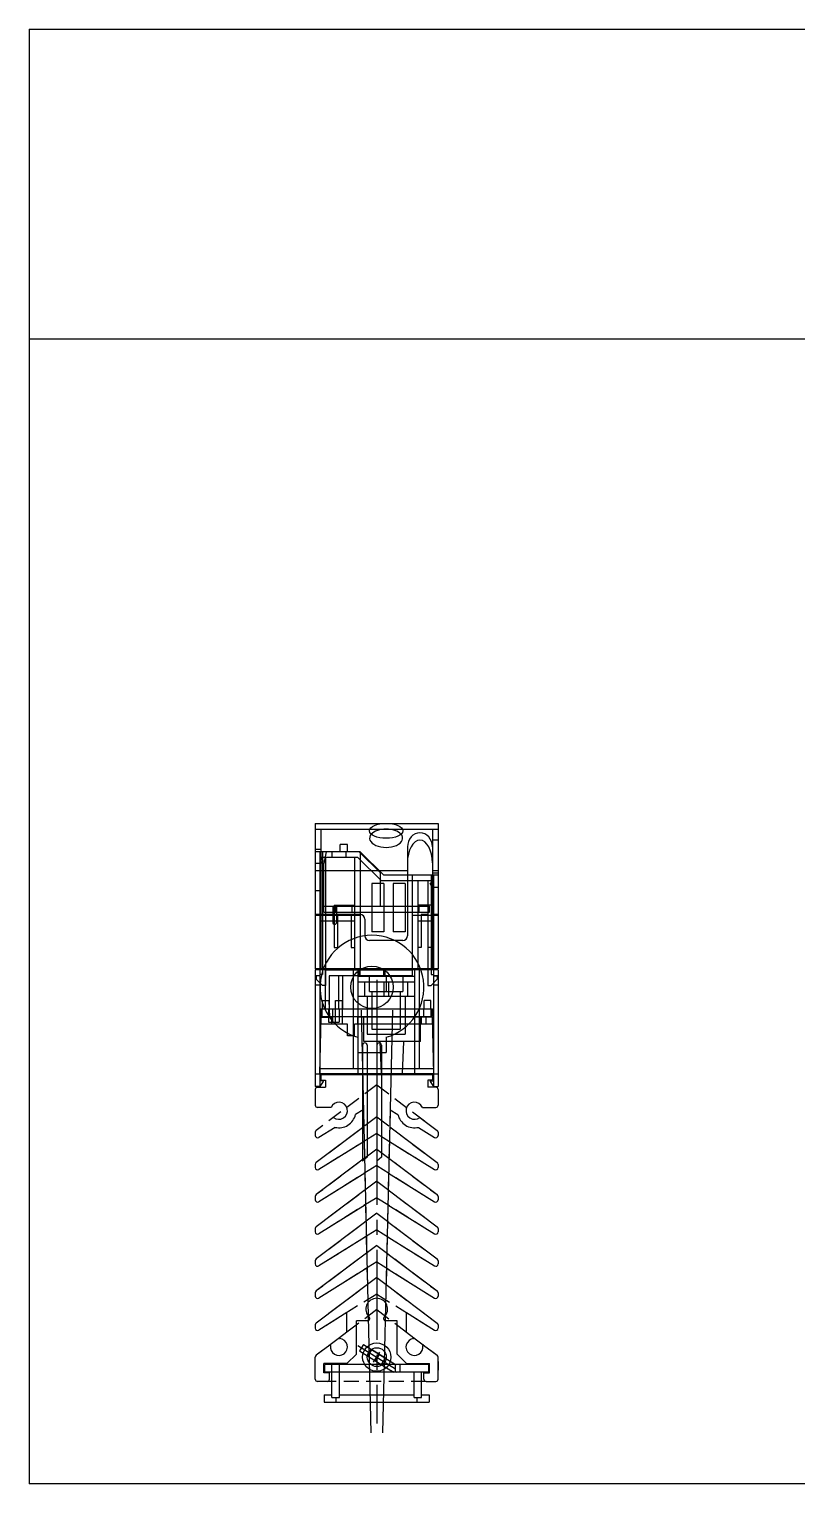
# Model space of a CAD drawing. Header units: millimetres. Extents: x 1406 to 2636, y 2148 to 2456.
# Drawn here: x 1406.2 to 1568.7, y 2147.7 to 2455.7 of the extents above; entities that cross this region are included whole.
import ezdxf

# ---------------------------------------------------------------- set-up
doc = ezdxf.new("R2010")
doc.units = ezdxf.units.MM
for name, pattern in [('CENTER', [50.8, 31.75, -6.35, 6.35, -6.35]), ('CENTER2', [28.575, 19.05, -3.175, 3.175, -3.175]), ('HIDDEN2', [4.7625, 3.175, -1.5875])]:
    doc.linetypes.add(name, pattern=pattern)
for name, color, linetype in [('Bus-Bar', 7, 'Continuous'), ('CASE-COVER', 7, 'Continuous'), ('CASE-상', 7, 'Continuous'), ('CASE-하', 7, 'Continuous'), ('CT', 7, 'Continuous'), ('DINRAIL', 5, 'Continuous'), ('PCB', 7, 'Continuous'), ('SCR', 7, 'Continuous'), ('단자대', 7, 'Continuous'), ('방열판', 7, 'Continuous'), ('스프링', 3, 'Continuous')]:
    doc.layers.add(name, color=color, linetype=linetype)

msp = doc.modelspace()

# ---------------------------------------------------------------- linework, layer by layer
at = {"color": 1}
msp.add_line((1406.218, 2455.699), (2635.997, 2455.699), dxfattribs=at)
at = {"color": 1, "ltscale": 10}
for p, q in [((1406.218, 2455.699), (1406.218, 2147.723)), ((2635.997, 2390.025), (1406.218, 2390.025)), ((2635.997, 2147.723), (1406.218, 2147.723))]:
    msp.add_line(p, q, dxfattribs=at)
at = {"color": 3, "linetype": 'CENTER2'}
msp.add_line((1479.768, 2254.416), (1479.768, 2160.513), dxfattribs=at)
at = {"layer": 'Bus-Bar', "color": 2, "ltscale": 10}
for p, q in [((1487.268, 2256.459), (1468.848, 2256.459)), ((1468.848, 2256.459), (1468.848, 2248.259)), ((1487.268, 2255.259), (1469.696, 2255.259)), ((1469.696, 2255.259), (1469.696, 2248.259)), ((1471.676, 2255.259), (1471.676, 2248.259)), ((1472.525, 2255.259), (1472.525, 2248.259)), ((1487.268, 2256.459), (1487.268, 2255.259)), ((1469.555, 2248.259), (1469.555, 2245.459)), ((1470.403, 2248.259), (1470.403, 2245.459)), ((1470.969, 2248.259), (1470.969, 2245.459)), ((1471.818, 2248.259), (1471.818, 2245.459))]:
    msp.add_line(p, q, dxfattribs=at)
at = {"layer": 'Bus-Bar', "color": 2}
for p, q in [((1476.268, 2255.259), (1476.268, 2256.459)), ((1481.268, 2255.259), (1481.268, 2256.459)), ((1468.848, 2248.259), (1470.403, 2248.259)), ((1470.969, 2248.259), (1471.818, 2248.259)), ((1471.818, 2248.259), (1472.525, 2248.259)), ((1469.555, 2245.459), (1471.818, 2245.459))]:
    msp.add_line(p, q, dxfattribs=at)
at = {"layer": 'CASE-COVER', "color": 3, "ltscale": 10}
for p, q in [((1466.768, 2287.559), (1492.768, 2287.559)), ((1466.768, 2287.559), (1466.768, 2268.259)), ((1466.768, 2286.359), (1492.768, 2286.359)), ((1467.968, 2286.359), (1467.968, 2268.259)), ((1491.568, 2286.359), (1491.568, 2282.577)), ((1492.768, 2287.559), (1492.768, 2268.259)), ((1486.268, 2282.577), (1486.268, 2263.759)), ((1491.568, 2284.059), (1492.768, 2284.059)), ((1491.568, 2282.577), (1491.568, 2268.259)), ((1466.768, 2282.059), (1467.968, 2282.059)), ((1467.968, 2279.059), (1466.768, 2279.059)), ((1468.468, 2279.709), (1467.968, 2280.359)), ((1468.468, 2279.709), (1467.968, 2279.059)), ((1466.768, 2277.559), (1486.268, 2277.559)), ((1491.568, 2277.559), (1492.768, 2277.559)), ((1491.568, 2277.059), (1492.768, 2277.059)), ((1491.068, 2274.709), (1491.568, 2275.359)), ((1491.068, 2274.709), (1491.568, 2274.059)), ((1491.568, 2274.059), (1492.768, 2274.059)), ((1477.268, 2267.259), (1477.268, 2263.759))]:
    msp.add_line(p, q, dxfattribs=at)
at = {"layer": 'CASE-COVER', "color": 3}
for p, q in [((1467.968, 2273.259), (1466.768, 2273.259)), ((1476.268, 2268.259), (1466.768, 2268.259)), ((1492.768, 2268.259), (1491.568, 2268.259)), ((1485.268, 2262.759), (1478.268, 2262.759))]:
    msp.add_line(p, q, dxfattribs=at)
at = {"layer": 'CASE-COVER', "color": 3, "ltscale": 10}
for centre, start, end in [((1476.268, 2267.259), 0, 90), ((1485.268, 2263.759), 270, 0)]:
    msp.add_arc(centre, 1, start, end, dxfattribs=at)
at = {"layer": 'CASE-COVER', "color": 3}
msp.add_arc((1478.268, 2263.759), 1, 180, 270, dxfattribs=at)
for centre, major_axis, ratio, start_param, end_param in [((1481.768, 2284.414), (-3.5, 0), 0.5543743, -0.4591593, 3.600752), ((1481.768, 2284.414), (3.5, 0), 0.5543743, 0.4591593, 2.6824333), ((1488.918, 2282.577), (0, 2.982), 0.8885815, 4.712389, 7.8539816), ((1488.918, 2279.177), (0, 4.82), 0.5498471, 4.712389, 7.8539816)]:
    msp.add_ellipse(centre, major_axis=major_axis, ratio=ratio, start_param=start_param, end_param=end_param, dxfattribs=at)
msp.add_ellipse((1481.768, 2285.974), major_axis=(-3.5, 0), ratio=0.4515754, dxfattribs=at)
at = {"layer": 'CASE-상', "color": 2, "ltscale": 10}
for p, q in [((1466.768, 2281.559), (1466.768, 2256.759)), ((1467.768, 2281.559), (1467.768, 2256.759)), ((1467.968, 2280.359), (1467.968, 2256.759)), ((1468.268, 2281.559), (1468.268, 2255.559)), ((1468.968, 2280.359), (1468.968, 2256.759)), ((1470.268, 2281.559), (1470.268, 2280.359)), ((1473.268, 2281.559), (1473.268, 2280.359)), ((1475.068, 2280.359), (1475.068, 2256.759)), ((1476.268, 2281.559), (1476.268, 2256.759)), ((1487.268, 2276.559), (1487.268, 2256.759)), ((1491.268, 2276.559), (1491.268, 2255.559)), ((1491.766, 2276.559), (1491.768, 2256.559)), ((1492.766, 2276.559), (1492.768, 2256.759)), ((1481.268, 2274.859), (1481.268, 2264.559)), ((1488.468, 2275.359), (1488.468, 2256.759)), ((1490.568, 2275.359), (1490.568, 2256.759)), ((1491.566, 2275.359), (1491.568, 2256.759)), ((1470.768, 2270.259), (1470.768, 2261.259)), ((1471.468, 2268.259), (1471.468, 2261.259)), ((1474.368, 2268.259), (1474.368, 2261.259)), ((1489.168, 2268.259), (1489.168, 2261.259)), ((1466.968, 2255.259), (1466.968, 2254.556)), ((1467.768, 2256.759), (1467.768, 2255.259)), ((1468.968, 2256.759), (1468.968, 2253.259)), ((1490.568, 2256.759), (1490.568, 2253.259)), ((1491.768, 2256.759), (1491.768, 2255.259)), ((1492.568, 2255.259), (1492.568, 2254.556))]:
    msp.add_line(p, q, dxfattribs=at)
at = {"layer": 'CASE-상', "color": 2}
for p, q in [((1476.268, 2281.559), (1466.768, 2281.559)), ((1475.771, 2280.359), (1467.968, 2280.359)), ((1480.771, 2275.359), (1475.771, 2280.359)), ((1481.268, 2276.559), (1476.268, 2281.559)), ((1492.766, 2276.559), (1481.268, 2276.559)), ((1478.768, 2274.859), (1478.768, 2264.559)), ((1481.268, 2274.859), (1478.768, 2274.859)), ((1491.566, 2275.359), (1480.771, 2275.359)), ((1483.268, 2274.859), (1483.268, 2264.559)), ((1485.768, 2274.859), (1483.268, 2274.859)), ((1485.768, 2274.859), (1485.768, 2264.559)), ((1470.768, 2270.259), (1475.068, 2270.259)), ((1491.268, 2270.259), (1488.468, 2270.259)), ((1476.268, 2268.06), (1466.768, 2268.059)), ((1475.068, 2266.86), (1467.968, 2266.859)), ((1471.468, 2268.259), (1474.368, 2268.259)), ((1492.767, 2268.06), (1487.268, 2268.06)), ((1491.567, 2266.86), (1488.468, 2266.86)), ((1490.568, 2268.259), (1489.168, 2268.259)), ((1481.268, 2264.559), (1478.768, 2264.559)), ((1485.768, 2264.559), (1483.268, 2264.559)), ((1470.768, 2261.259), (1471.468, 2261.259)), ((1474.368, 2261.259), (1475.068, 2261.259)), ((1489.168, 2261.259), (1488.468, 2261.259)), ((1491.268, 2261.259), (1490.568, 2261.259)), ((1492.768, 2256.759), (1466.768, 2256.759)), ((1467.768, 2255.259), (1466.968, 2255.259)), ((1468.268, 2253.259), (1466.968, 2254.559)), ((1468.268, 2255.559), (1467.768, 2255.559)), ((1491.268, 2255.559), (1491.768, 2255.559)), ((1491.268, 2253.259), (1492.568, 2254.559)), ((1491.768, 2255.259), (1492.568, 2255.259)), ((1468.968, 2253.259), (1468.268, 2253.259)), ((1490.568, 2253.259), (1491.268, 2253.259))]:
    msp.add_line(p, q, dxfattribs=at)
at = {"layer": 'CASE-하', "color": 5}
for p, q in [((1492.768, 2256.559), (1466.768, 2256.559)), ((1466.768, 2255.359), (1467.768, 2255.359)), ((1474.768, 2256.559), (1474.768, 2235.559)), ((1475.768, 2256.559), (1475.768, 2234.559)), ((1487.768, 2255.159), (1475.768, 2255.159)), ((1476.068, 2256.559), (1476.068, 2255.159)), ((1478.268, 2251.959), (1478.268, 2255.159)), ((1481.468, 2256.559), (1481.468, 2255.159)), ((1481.768, 2255.159), (1481.768, 2251.959)), ((1485.267, 2255.159), (1485.267, 2251.959)), ((1487.768, 2256.559), (1487.768, 2234.559)), ((1488.768, 2256.559), (1488.768, 2235.559)), ((1491.768, 2255.359), (1492.768, 2255.359)), ((1466.768, 2253.359), (1467.768, 2253.359)), ((1487.768, 2253.959), (1475.768, 2253.959)), ((1477.268, 2250.959), (1477.268, 2253.959)), ((1478.268, 2251.959), (1485.267, 2251.959)), ((1478.767, 2251.959), (1478.767, 2243.959)), ((1481.268, 2253.959), (1481.268, 2250.959)), ((1482.268, 2253.959), (1482.268, 2250.959)), ((1484.767, 2251.959), (1484.767, 2243.959)), ((1486.267, 2253.959), (1486.267, 2250.959)), ((1491.768, 2253.359), (1492.768, 2253.359)), ((1475.768, 2250.959), (1477.268, 2250.959)), ((1477.268, 2250.959), (1486.267, 2250.959)), ((1477.767, 2250.959), (1477.767, 2242.959)), ((1485.767, 2250.959), (1485.767, 2242.959)), ((1486.267, 2250.959), (1487.768, 2250.959)), ((1477.767, 2242.959), (1485.767, 2242.959)), ((1478.767, 2243.959), (1484.767, 2243.959)), ((1466.768, 2234.559), (1467.768, 2234.559)), ((1474.768, 2235.559), (1467.768, 2235.559)), ((1491.768, 2234.559), (1467.768, 2234.559)), ((1468.381, 2233.059), (1467.768, 2233.059)), ((1488.768, 2235.559), (1474.768, 2235.559)), ((1491.768, 2235.559), (1488.768, 2235.559)), ((1491.154, 2233.059), (1491.768, 2233.059)), ((1491.768, 2234.559), (1492.768, 2234.559)), ((1467.768, 2231.859), (1466.768, 2231.859)), ((1491.768, 2231.859), (1492.768, 2231.859))]:
    msp.add_line(p, q, dxfattribs=at)
at = {"layer": 'CASE-하', "color": 5, "ltscale": 10}
for p, q in [((1466.768, 2256.559), (1466.768, 2231.859)), ((1467.768, 2256.559), (1467.768, 2234.559)), ((1491.768, 2256.559), (1491.768, 2234.559)), ((1492.768, 2256.559), (1492.768, 2231.859)), ((1467.768, 2234.559), (1467.768, 2231.859)), ((1468.464, 2232.904), (1467.768, 2231.859)), ((1491.071, 2232.904), (1491.768, 2231.859)), ((1491.768, 2234.559), (1491.768, 2231.859))]:
    msp.add_line(p, q, dxfattribs=at)
for centre, start, end in [((1468.381, 2232.959), 326.30993, 90), ((1491.154, 2232.959), 90, 213.69007)]:
    msp.add_arc(centre, 0.1, start, end, dxfattribs=at)
at = {"layer": 'CT', "color": 1}
for p, q in [((1475.767, 2242.276), (1475.767, 2239.079)), ((1481.767, 2242.276), (1481.767, 2239.079)), ((1475.767, 2239.079), (1481.767, 2239.079)), ((1476.767, 2240.58), (1476.767, 2216.027)), ((1477.767, 2240.58), (1477.767, 2216.865)), ((1479.767, 2240.58), (1479.767, 2216.027)), ((1480.767, 2240.58), (1480.767, 2216.865)), ((1477.767, 2216.865), (1476.767, 2216.027)), ((1480.767, 2216.865), (1479.767, 2216.027))]:
    msp.add_line(p, q, dxfattribs=at)
msp.add_circle((1478.767, 2252.859), 4.5, dxfattribs=at)
for centre, radius, start, end in [((1478.767, 2252.859), 11, 285.82662, 254.17338), ((1477.267, 2240.58), 0.5, 0, 180), ((1480.267, 2240.58), 0.5, 0, 180)]:
    msp.add_arc(centre, radius, start, end, dxfattribs=at)
at = {"layer": 'DINRAIL', "color": 1, "linetype": 'CENTER'}
for p, q in [((1475.796, 2177.047), (1483.768, 2172.066)), ((1479.121, 2173.499), (1480.443, 2175.614))]:
    msp.add_line(p, q, dxfattribs=at)
at = {"layer": 'DINRAIL'}
for p, q in [((1476.983, 2177.249), (1476.135, 2175.892)), ((1476.135, 2175.892), (1483.309, 2171.409)), ((1476.983, 2177.249), (1483.768, 2173.009)), ((1481.732, 2174.281), (1478.679, 2176.189)), ((1479.528, 2173.772), (1480.375, 2175.129)), ((1468.768, 2171.409), (1468.768, 2173.009)), ((1490.768, 2173.009), (1468.768, 2173.009)), ((1490.768, 2171.409), (1468.768, 2171.409)), ((1470.268, 2166.009), (1470.268, 2173.009)), ((1471.868, 2166.009), (1471.868, 2173.009)), ((1487.668, 2166.009), (1487.668, 2171.409)), ((1489.268, 2166.009), (1489.268, 2171.409)), ((1490.768, 2171.409), (1490.768, 2173.009)), ((1468.668, 2166.609), (1470.268, 2166.609)), ((1468.668, 2166.609), (1468.668, 2165.009)), ((1470.268, 2166.009), (1471.868, 2166.009)), ((1471.169, 2165.009), (1471.169, 2166.009)), ((1471.868, 2166.609), (1487.668, 2166.609)), ((1487.668, 2166.009), (1489.268, 2166.009)), ((1488.366, 2165.009), (1488.366, 2166.009)), ((1489.268, 2166.609), (1490.867, 2166.609)), ((1490.867, 2166.609), (1490.867, 2165.009)), ((1468.668, 2165.009), (1490.867, 2165.009))]:
    msp.add_line(p, q, dxfattribs=at)
at = {"layer": 'DINRAIL', "color": 4}
for p, q in [((1477.918, 2174.778), (1478.766, 2176.135)), ((1480.8, 2172.977), (1481.647, 2174.334)), ((1484.768, 2171.409), (1484.768, 2173.009))]:
    msp.add_line(p, q, dxfattribs=at)
at = {"layer": 'DINRAIL', "color": 1}
msp.add_line((1483.768, 2171.409), (1483.768, 2173.009), dxfattribs=at)
at = {"layer": 'DINRAIL'}
for radius in [2.1, 0.5]:
    msp.add_arc((1483.911, 2173.509), radius, 238, 270, dxfattribs=at)
at = {"layer": 'PCB', "color": 1}
for p, q in [((1468.568, 2268.759), (1468.568, 2270.059)), ((1468.568, 2270.059), (1490.968, 2270.059)), ((1471.068, 2268.759), (1471.068, 2270.059)), ((1474.568, 2268.759), (1474.568, 2270.059)), ((1488.768, 2268.759), (1488.768, 2270.059)), ((1490.968, 2268.759), (1490.968, 2270.059)), ((1468.568, 2268.759), (1490.968, 2268.759)), ((1467.968, 2246.659), (1467.968, 2248.259)), ((1467.968, 2248.259), (1491.568, 2248.259)), ((1491.568, 2246.659), (1491.568, 2248.259)), ((1467.968, 2246.659), (1491.568, 2246.659))]:
    msp.add_line(p, q, dxfattribs=at)
at = {"layer": 'SCR', "color": 3, "ltscale": 10}
for p, q in [((1468.218, 2246.559), (1468.318, 2250.059)), ((1468.318, 2250.059), (1469.718, 2250.059)), ((1469.818, 2246.559), (1469.718, 2250.059)), ((1471.018, 2250.059), (1472.518, 2250.059)), ((1471.018, 2245.059), (1471.018, 2250.059)), ((1472.518, 2245.059), (1472.518, 2250.059)), ((1489.718, 2246.559), (1489.818, 2250.059)), ((1491.218, 2250.059), (1489.818, 2250.059)), ((1491.318, 2246.559), (1491.218, 2250.059)), ((1467.768, 2234.559), (1467.996, 2246.559)), ((1467.996, 2246.559), (1470.268, 2246.559)), ((1470.268, 2245.059), (1470.268, 2246.559)), ((1490.268, 2246.559), (1475.768, 2246.559)), ((1475.768, 2245.059), (1475.768, 2246.559)), ((1477.018, 2241.359), (1477.018, 2246.559)), ((1489.018, 2241.359), (1489.018, 2246.559)), ((1491.539, 2246.559), (1489.268, 2246.559)), ((1489.268, 2245.059), (1489.268, 2246.559)), ((1490.268, 2245.059), (1490.268, 2246.559)), ((1491.539, 2246.559), (1491.768, 2234.559)), ((1473.568, 2245.059), (1467.968, 2245.059)), ((1473.568, 2245.059), (1467.968, 2245.059)), ((1473.568, 2242.559), (1473.568, 2245.059)), ((1475.068, 2242.559), (1473.568, 2242.559)), ((1491.568, 2245.059), (1475.068, 2245.059)), ((1491.568, 2245.059), (1475.068, 2245.059)), ((1475.068, 2242.559), (1475.068, 2245.059)), ((1489.018, 2241.359), (1477.018, 2241.359)), ((1480.818, 2234.559), (1480.518, 2241.359)), ((1485.218, 2234.559), (1485.518, 2241.359)), ((1491.768, 2234.559), (1467.768, 2234.559))]:
    msp.add_line(p, q, dxfattribs=at)
at = {"layer": '단자대', "color": 5}
for p, q in [((1473.568, 2283.059), (1472.068, 2283.059)), ((1472.068, 2281.559), (1472.068, 2283.059)), ((1473.568, 2281.559), (1473.568, 2283.059)), ((1469.068, 2281.559), (1468.568, 2279.059)), ((1468.568, 2270.059), (1468.568, 2279.059)), ((1476.068, 2281.559), (1469.068, 2281.559)), ((1480.568, 2277.059), (1476.068, 2281.559)), ((1480.568, 2270.059), (1480.568, 2277.059)), ((1468.568, 2270.059), (1480.568, 2270.059)), ((1470.468, 2270.059), (1470.468, 2266.559)), ((1471.268, 2270.059), (1471.268, 2266.559))]:
    msp.add_line(p, q, dxfattribs=at)
msp.add_arc((1470.868, 2266.559), 0.4, 180, 0, dxfattribs=at)
at = {"layer": '방열판', "color": 3}
for p, q in [((1476.455, 2247.976), (1478.518, 2158.549)), ((1483.081, 2247.976), (1481.017, 2158.549))]:
    msp.add_line(p, q, dxfattribs=at)
at = {"layer": '방열판'}
for p, q in [((1467.968, 2234.309), (1467.968, 2233.309)), ((1468.068, 2234.409), (1491.468, 2234.409)), ((1468.068, 2233.209), (1468.968, 2233.209)), ((1468.968, 2233.209), (1468.968, 2231.709)), ((1491.468, 2233.209), (1490.568, 2233.209)), ((1490.568, 2233.209), (1490.568, 2231.709)), ((1491.568, 2234.309), (1491.568, 2233.309)), ((1466.768, 2231.209), (1466.768, 2227.909)), ((1467.268, 2231.709), (1468.968, 2231.709)), ((1492.268, 2231.709), (1490.568, 2231.709)), ((1492.768, 2231.209), (1492.768, 2227.909)), ((1470.109, 2227.409), (1467.268, 2227.409)), ((1476.935, 2226.94), (1475.276, 2225.903)), ((1476.935, 2226.94), (1477.018, 2223.338)), ((1482.6, 2226.94), (1482.517, 2223.338)), ((1482.6, 2226.94), (1484.259, 2225.903)), ((1489.426, 2227.409), (1492.268, 2227.409)), ((1488.911, 2225.319), (1492.569, 2222.563)), ((1466.768, 2222.164), (1466.768, 2221.488)), ((1477.018, 2223.338), (1466.967, 2215.763)), ((1470.955, 2223.202), (1467.533, 2221.064)), ((1470.955, 2223.202), (1467.533, 2221.064)), ((1482.517, 2223.338), (1492.569, 2215.763)), ((1488.581, 2223.202), (1492.003, 2221.064)), ((1492.768, 2222.164), (1492.768, 2221.488)), ((1477.09, 2220.236), (1467.533, 2214.264)), ((1477.09, 2220.236), (1477.173, 2216.654)), ((1482.445, 2220.236), (1482.362, 2216.654)), ((1482.445, 2220.236), (1492.003, 2214.264)), ((1466.768, 2215.364), (1466.768, 2214.688)), ((1477.173, 2216.654), (1466.967, 2208.963)), ((1482.362, 2216.654), (1492.569, 2208.963)), ((1492.768, 2215.364), (1492.768, 2214.688)), ((1477.245, 2213.533), (1467.533, 2207.464)), ((1477.245, 2213.533), (1477.327, 2209.97)), ((1482.29, 2213.533), (1482.208, 2209.97)), ((1482.29, 2213.533), (1492.003, 2207.464)), ((1466.768, 2208.564), (1466.768, 2207.888)), ((1477.327, 2209.97), (1466.967, 2202.163)), ((1482.208, 2209.97), (1492.569, 2202.163)), ((1492.768, 2208.564), (1492.768, 2207.888)), ((1477.399, 2206.83), (1467.533, 2200.664)), ((1477.399, 2206.83), (1477.481, 2203.286)), ((1482.136, 2206.83), (1482.054, 2203.286)), ((1482.136, 2206.83), (1492.003, 2200.664)), ((1477.481, 2203.286), (1466.967, 2195.363)), ((1482.054, 2203.286), (1492.569, 2195.363)), ((1466.768, 2201.764), (1466.768, 2201.088)), ((1477.554, 2200.126), (1467.533, 2193.864)), ((1477.554, 2200.126), (1477.635, 2196.603)), ((1481.981, 2200.126), (1481.9, 2196.603)), ((1481.981, 2200.126), (1492.003, 2193.864)), ((1492.768, 2201.764), (1492.768, 2201.088)), ((1477.635, 2196.603), (1466.967, 2188.563)), ((1481.9, 2196.603), (1492.569, 2188.563)), ((1466.768, 2194.964), (1466.768, 2194.288)), ((1477.709, 2193.423), (1467.533, 2187.064)), ((1477.709, 2193.423), (1477.79, 2189.919)), ((1481.826, 2193.423), (1481.746, 2189.919)), ((1481.826, 2193.423), (1492.003, 2187.064)), ((1492.768, 2194.964), (1492.768, 2194.288)), ((1477.79, 2189.919), (1466.967, 2181.763)), ((1481.746, 2189.919), (1492.569, 2181.763)), ((1466.768, 2188.164), (1466.768, 2187.488)), ((1492.768, 2188.164), (1492.768, 2187.488)), ((1473.468, 2183.973), (1467.533, 2180.264)), ((1473.468, 2179.862), (1473.468, 2183.973)), ((1486.068, 2179.862), (1486.068, 2183.973)), ((1486.068, 2183.973), (1492.003, 2180.264)), ((1466.768, 2181.364), (1466.768, 2180.688)), ((1475.468, 2175.209), (1475.468, 2182.209)), ((1477.808, 2182.209), (1475.468, 2182.209)), ((1484.068, 2182.209), (1481.727, 2182.209)), ((1484.068, 2175.209), (1484.068, 2182.209)), ((1492.768, 2181.364), (1492.768, 2180.688)), ((1473.468, 2179.862), (1471.899, 2178.68)), ((1486.068, 2179.862), (1487.637, 2178.68)), ((1466.768, 2169.909), (1466.768, 2174.564)), ((1469.838, 2177.127), (1466.967, 2174.963)), ((1473.468, 2173.209), (1475.468, 2175.209)), ((1486.068, 2173.209), (1484.068, 2175.209)), ((1489.698, 2177.127), (1492.569, 2174.963)), ((1492.768, 2169.909), (1492.768, 2174.564)), ((1468.568, 2171.209), (1468.568, 2173.209)), ((1473.468, 2173.209), (1468.568, 2173.209)), ((1486.068, 2173.209), (1490.968, 2173.209)), ((1490.968, 2171.209), (1490.968, 2173.209)), ((1492.768, 2173.613), (1492.768, 2171.786)), ((1469.268, 2169.409), (1467.268, 2169.409)), ((1469.768, 2171.209), (1468.568, 2171.209)), ((1469.768, 2169.909), (1469.768, 2171.209)), ((1489.768, 2171.209), (1490.968, 2171.209)), ((1489.768, 2169.909), (1489.768, 2171.209)), ((1490.268, 2169.409), (1492.268, 2169.409))]:
    msp.add_line(p, q, dxfattribs=at)
at = {"layer": '방열판', "color": 3, "linetype": 'HIDDEN2'}
for p, q in [((1479.768, 2232.209), (1466.967, 2222.563)), ((1479.768, 2232.209), (1492.569, 2222.563)), ((1479.768, 2225.409), (1466.967, 2215.763)), ((1479.768, 2225.409), (1492.569, 2215.763)), ((1479.768, 2221.909), (1467.533, 2214.264)), ((1479.768, 2221.909), (1492.003, 2214.264)), ((1479.768, 2218.609), (1466.967, 2208.963)), ((1479.768, 2218.609), (1492.569, 2208.963)), ((1479.768, 2215.109), (1467.533, 2207.464)), ((1479.768, 2215.109), (1492.003, 2207.464)), ((1479.768, 2211.809), (1466.967, 2202.163)), ((1479.768, 2211.809), (1492.569, 2202.163)), ((1479.768, 2208.309), (1467.533, 2200.664)), ((1479.768, 2208.309), (1492.003, 2200.664)), ((1479.768, 2205.009), (1466.967, 2195.363)), ((1479.768, 2205.009), (1492.569, 2195.363)), ((1479.768, 2201.509), (1467.533, 2193.864)), ((1479.768, 2201.509), (1492.003, 2193.864)), ((1479.768, 2198.209), (1466.967, 2188.563)), ((1479.768, 2198.209), (1492.569, 2188.563)), ((1479.768, 2194.709), (1467.533, 2187.064)), ((1479.768, 2194.709), (1492.003, 2187.064)), ((1479.768, 2191.409), (1466.967, 2181.763)), ((1479.768, 2191.409), (1492.569, 2181.763)), ((1479.768, 2187.909), (1467.533, 2180.264)), ((1479.768, 2187.909), (1492.003, 2180.264)), ((1479.768, 2184.609), (1466.967, 2174.963)), ((1479.768, 2184.609), (1492.569, 2174.963)), ((1490.268, 2169.409), (1469.268, 2169.409))]:
    msp.add_line(p, q, dxfattribs=at)
at = {"layer": '방열판'}
for centre, radius, start, end in [((1468.068, 2234.309), 0.1, 90, 180), ((1468.068, 2233.309), 0.1, 180, 270), ((1491.468, 2234.309), 0.1, 0, 90), ((1491.468, 2233.309), 0.1, 270, 0), ((1467.268, 2231.209), 0.5, 90, 180), ((1492.268, 2231.209), 0.5, 360, 90), ((1467.268, 2227.909), 0.5, 180, 270), ((1471.768, 2226.709), 1.8, 230.55969, 157.11462), ((1487.768, 2226.709), 1.8, 22.88538, 309.44031), ((1492.268, 2227.909), 0.5, 270, 360), ((1471.768, 2226.709), 3.6, 256.94766, 347.05234), ((1487.768, 2226.709), 3.6, 192.94766, 283.05234), ((1467.268, 2222.164), 0.5, 127, 180), ((1467.268, 2221.488), 0.5, 180, 302), ((1492.268, 2221.488), 0.5, 238, 0), ((1492.268, 2222.164), 0.5, 0, 53), ((1467.268, 2215.364), 0.5, 127, 180), ((1467.268, 2214.688), 0.5, 180, 302), ((1492.268, 2214.688), 0.5, 238, 0), ((1492.268, 2215.364), 0.5, 0, 53), ((1467.268, 2208.564), 0.5, 127, 180), ((1492.268, 2208.564), 0.5, 0, 53), ((1467.268, 2207.888), 0.5, 180, 302), ((1492.268, 2207.888), 0.5, 238, 0), ((1467.268, 2201.764), 0.5, 127, 180), ((1492.268, 2201.764), 0.5, 0, 53), ((1467.268, 2201.088), 0.5, 180, 302), ((1492.268, 2201.088), 0.5, 238, 0), ((1467.268, 2194.964), 0.5, 127, 180), ((1467.268, 2194.288), 0.5, 180, 302), ((1492.268, 2194.288), 0.5, 238, 0), ((1492.268, 2194.964), 0.5, 0, 53), ((1467.268, 2188.164), 0.5, 127, 180), ((1467.268, 2187.488), 0.5, 180, 302), ((1479.768, 2184.709), 2.3, 314.41531, 225.58469), ((1492.268, 2187.488), 0.5, 238, 0), ((1492.268, 2188.164), 0.5, 0, 53), ((1467.268, 2181.364), 0.5, 127, 180), ((1467.268, 2180.688), 0.5, 180, 302), ((1477.808, 2182.709), 0.5, 270, 45.58469), ((1481.727, 2182.709), 0.5, 134.41531, 270), ((1492.268, 2180.688), 0.5, 238, 0), ((1492.268, 2181.364), 0.5, 0, 53), ((1471.768, 2176.709), 1.8, 169.77276, 84.22724), ((1471.959, 2178.6), 0.1, 127, 264.22724), ((1487.768, 2176.709), 1.8, 95.77276, 10.22724), ((1487.576, 2178.6), 0.1, 275.77276, 53), ((1467.268, 2174.564), 0.5, 127, 180), ((1469.898, 2177.047), 0.1, 349.77276, 127), ((1489.637, 2177.047), 0.1, 53, 190.22724), ((1492.268, 2174.564), 0.5, 0, 53), ((1467.268, 2169.909), 0.5, 180, 270), ((1469.268, 2169.909), 0.5, 270, 0), ((1490.268, 2169.909), 0.5, 180, 270), ((1492.268, 2169.909), 0.5, 270, 0)]:
    msp.add_arc(centre, radius, start, end, dxfattribs=at)
at = {"layer": '스프링'}
for radius in [3, 2]:
    msp.add_circle((1479.782, 2174.557), radius, dxfattribs=at)

doc.saveas('drawing.dxf')
